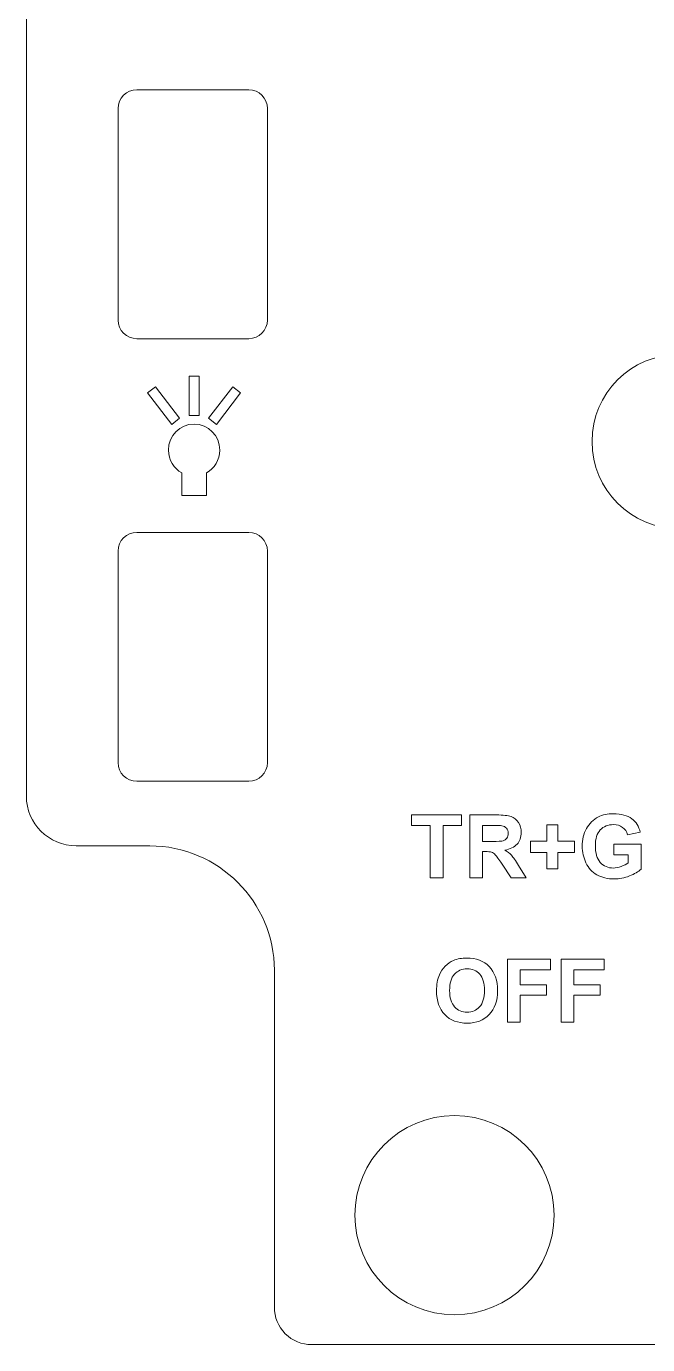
# Model space of a CAD drawing. Header units: millimetres. Extents: x -247 to 664, y -96 to 204.
# Drawn here: x -76.7 to -51.7, y 15.4 to 68.4 of the extents above; entities that cross this region are included whole.
import ezdxf

# ---------------------------------------------------------------- set-up
doc = ezdxf.new("R2010")
doc.units = ezdxf.units.MM
doc.header["$MEASUREMENT"] = 0
doc.layers.add('Layer 2', color=7, linetype='Continuous')

msp = doc.modelspace()

# ---------------------------------------------------------------- linework, layer by layer
at = {"layer": 'Layer 2', "color": 1, "lineweight": 9}
msp.add_lwpolyline([(-70.1125, 52.7683), (-69.7149, 52.7683), (-69.7149, 54.3587), (-70.1125, 54.3587), (-70.1125, 52.7683)], close=True, dxfattribs=at)
at = {"layer": 'Layer 2', "lineweight": 9}
for centre, major_axis, ratio in [((-50.4275, 51.7266), (3.5001, 0), 0.9999714), ((-59.4525, 20.6465), (4.0001, 0), 0.999975)]:
    msp.add_ellipse(centre, major_axis=major_axis, ratio=ratio, dxfattribs=at)
for points, knots in [([(-65.1901, 137.6715), (-65.1901, 137.6715), (56.3349, 137.6715), (56.3349, 137.6715), (56.3349, 137.6715), (56.733, 137.6713), (57.1146, 137.5129), (57.3959, 137.2313), (57.3959, 137.2313), (57.6773, 136.9496), (57.8351, 136.5696), (57.8349, 136.1715), (57.8349, 136.1715), (57.8349, 136.1715), (57.8349, 122.634), (57.8349, 122.634), (57.8349, 122.634), (57.8349, 119.884), (60.0849, 117.634), (62.8349, 117.634), (62.8349, 117.634), (62.8349, 117.634), (65.7974, 117.634), (65.7974, 117.634), (65.7974, 117.634), (66.8974, 117.634), (67.7974, 116.734), (67.7974, 115.634), (67.7974, 115.634), (67.7974, 115.634), (67.7974, 97.6355), (67.7974, 97.6355), (67.7974, 97.6355), (67.7974, 97.635), (67.7974, 97.6345), (67.7974, 97.634), (67.7974, 97.634), (67.7974, 97.634), (67.7974, 55.484), (67.7974, 55.484), (67.7974, 55.484), (67.7974, 55.484), (67.7974, 40.4855), (67.7974, 40.4855), (67.7974, 40.4855), (67.7974, 40.485), (67.7974, 40.4845), (67.7974, 40.484), (67.7974, 40.484), (67.7974, 40.484), (67.7974, 37.484), (67.7974, 37.484), (67.7974, 37.484), (67.7974, 36.384), (66.8974, 35.484), (65.7974, 35.484), (65.7974, 35.484), (65.7974, 35.484), (62.8349, 35.484), (62.8349, 35.484), (62.8349, 35.484), (60.0849, 35.484), (57.8349, 33.234), (57.8349, 30.484), (57.8349, 30.484), (57.8349, 30.484), (57.8349, 16.9465), (57.8349, 16.9465), (57.8349, 16.9465), (57.8346, 16.5485), (57.6763, 16.1668), (57.3946, 15.8855), (57.3946, 15.8855), (57.1129, 15.6042), (56.733, 15.4463), (56.3349, 15.4465), (56.3349, 15.4465), (56.3349, 15.4465), (-65.1901, 15.4465), (-65.1901, 15.4465), (-65.1901, 15.4465), (-65.5882, 15.4468), (-65.9699, 15.6052), (-66.2512, 15.8868), (-66.2512, 15.8868), (-66.5325, 16.1685), (-66.6904, 16.5485), (-66.6901, 16.9465), (-66.6901, 16.9465), (-66.6901, 16.9465), (-66.6901, 30.484), (-66.6901, 30.484), (-66.6901, 30.484), (-66.6901, 33.234), (-68.9401, 35.484), (-71.6901, 35.484), (-71.6901, 35.484), (-71.6901, 35.484), (-74.6526, 35.484), (-74.6526, 35.484), (-74.6526, 35.484), (-75.7526, 35.484), (-76.6526, 36.384), (-76.6526, 37.484), (-76.6526, 37.484), (-76.6526, 37.484), (-76.6526, 55.4817), (-76.6526, 55.4817), (-76.6526, 55.4817), (-76.6526, 55.4825), (-76.6526, 55.4832), (-76.6526, 55.484), (-76.6526, 55.484), (-76.6526, 55.484), (-76.6526, 97.634), (-76.6526, 97.634), (-76.6526, 97.634), (-76.6526, 97.634), (-76.6526, 115.634), (-76.6526, 115.634), (-76.6526, 115.634), (-76.6526, 116.734), (-75.7526, 117.634), (-74.6526, 117.634), (-74.6526, 117.634), (-74.6526, 117.634), (-71.6901, 117.634), (-71.6901, 117.634), (-71.6901, 117.634), (-68.9401, 117.634), (-66.6901, 119.884), (-66.6901, 122.634), (-66.6901, 122.634), (-66.6901, 122.634), (-66.6901, 136.1715), (-66.6901, 136.1715), (-66.6901, 136.1715), (-66.6899, 136.5696), (-66.5315, 136.9513), (-66.2498, 137.2326), (-66.2498, 137.2326), (-65.9682, 137.5139), (-65.5882, 137.6718), (-65.1901, 137.6715)], [0, 0, 0, 0, 0.027027, 0.027027, 0.027027, 0.027027, 0.0540541, 0.0540541, 0.0540541, 0.0540541, 0.0810811, 0.0810811, 0.0810811, 0.0810811, 0.1081081, 0.1081081, 0.1081081, 0.1081081, 0.1351351, 0.1351351, 0.1351351, 0.1351351, 0.1621622, 0.1621622, 0.1621622, 0.1621622, 0.1891892, 0.1891892, 0.1891892, 0.1891892, 0.2162162, 0.2162162, 0.2162162, 0.2162162, 0.2432432, 0.2432432, 0.2432432, 0.2432432, 0.2702703, 0.2702703, 0.2702703, 0.2702703, 0.2972973, 0.2972973, 0.2972973, 0.2972973, 0.3243243, 0.3243243, 0.3243243, 0.3243243, 0.3513514, 0.3513514, 0.3513514, 0.3513514, 0.3783784, 0.3783784, 0.3783784, 0.3783784, 0.4054054, 0.4054054, 0.4054054, 0.4054054, 0.4324324, 0.4324324, 0.4324324, 0.4324324, 0.4594595, 0.4594595, 0.4594595, 0.4594595, 0.4864865, 0.4864865, 0.4864865, 0.4864865, 0.5135135, 0.5135135, 0.5135135, 0.5135135, 0.5405405, 0.5405405, 0.5405405, 0.5405405, 0.5675676, 0.5675676, 0.5675676, 0.5675676, 0.5945946, 0.5945946, 0.5945946, 0.5945946, 0.6216216, 0.6216216, 0.6216216, 0.6216216, 0.6486486, 0.6486486, 0.6486486, 0.6486486, 0.6756757, 0.6756757, 0.6756757, 0.6756757, 0.7027027, 0.7027027, 0.7027027, 0.7027027, 0.7297297, 0.7297297, 0.7297297, 0.7297297, 0.7567568, 0.7567568, 0.7567568, 0.7567568, 0.7837838, 0.7837838, 0.7837838, 0.7837838, 0.8108108, 0.8108108, 0.8108108, 0.8108108, 0.8378378, 0.8378378, 0.8378378, 0.8378378, 0.8648649, 0.8648649, 0.8648649, 0.8648649, 0.8918919, 0.8918919, 0.8918919, 0.8918919, 0.9189189, 0.9189189, 0.9189189, 0.9189189, 0.9459459, 0.9459459, 0.9459459, 0.9459459, 1, 1, 1, 1]), ([(-72.9666, 65.1086), (-72.9666, 65.1086), (-72.9666, 56.6086), (-72.9666, 56.6086), (-72.9666, 56.6086), (-72.9666, 56.1961), (-72.6291, 55.8586), (-72.2166, 55.8586), (-72.2166, 55.8586), (-72.2166, 55.8586), (-67.7166, 55.8586), (-67.7166, 55.8586), (-67.7166, 55.8586), (-67.3041, 55.8586), (-66.9666, 56.1961), (-66.9666, 56.6086), (-66.9666, 56.6086), (-66.9666, 56.6086), (-66.9666, 65.1086), (-66.9666, 65.1086), (-66.9666, 65.1086), (-66.9666, 65.5211), (-67.3041, 65.8586), (-67.7166, 65.8586), (-67.7166, 65.8586), (-67.7166, 65.8586), (-72.2166, 65.8586), (-72.2166, 65.8586), (-72.2166, 65.8586), (-72.6291, 65.8586), (-72.9666, 65.5211), (-72.9666, 65.1086)], [0, 0, 0, 0, 0.1111111, 0.1111111, 0.1111111, 0.1111111, 0.2222222, 0.2222222, 0.2222222, 0.2222222, 0.3333333, 0.3333333, 0.3333333, 0.3333333, 0.4444444, 0.4444444, 0.4444444, 0.4444444, 0.5555556, 0.5555556, 0.5555556, 0.5555556, 0.6666667, 0.6666667, 0.6666667, 0.6666667, 0.7777778, 0.7777778, 0.7777778, 0.7777778, 1, 1, 1, 1]), ([(-72.9666, 38.8286), (-72.9666, 38.8286), (-72.9666, 47.3286), (-72.9666, 47.3286), (-72.9666, 47.3286), (-72.9666, 47.7411), (-72.6291, 48.0786), (-72.2166, 48.0786), (-72.2166, 48.0786), (-72.2166, 48.0786), (-67.7166, 48.0786), (-67.7166, 48.0786), (-67.7166, 48.0786), (-67.3041, 48.0786), (-66.9666, 47.7411), (-66.9666, 47.3286), (-66.9666, 47.3286), (-66.9666, 47.3286), (-66.9666, 38.8286), (-66.9666, 38.8286), (-66.9666, 38.8286), (-66.9666, 38.4161), (-67.3041, 38.0786), (-67.7166, 38.0786), (-67.7166, 38.0786), (-67.7166, 38.0786), (-72.2166, 38.0786), (-72.2166, 38.0786), (-72.2166, 38.0786), (-72.6291, 38.0786), (-72.9666, 38.4161), (-72.9666, 38.8286)], [0, 0, 0, 0, 0.1111111, 0.1111111, 0.1111111, 0.1111111, 0.2222222, 0.2222222, 0.2222222, 0.2222222, 0.3333333, 0.3333333, 0.3333333, 0.3333333, 0.4444444, 0.4444444, 0.4444444, 0.4444444, 0.5555556, 0.5555556, 0.5555556, 0.5555556, 0.6666667, 0.6666667, 0.6666667, 0.6666667, 0.7777778, 0.7777778, 0.7777778, 0.7777778, 1, 1, 1, 1])]:
    msp.add_open_spline(points, degree=3, knots=knots, dxfattribs=at)
at = {"layer": 'Layer 2', "color": 1, "lineweight": 9}
for points, knots in [([(-71.465, 53.9208), (-71.465, 53.9208), (-71.7803, 53.6785), (-71.7803, 53.6785), (-71.7803, 53.6785), (-71.7803, 53.6785), (-70.8109, 52.4175), (-70.8109, 52.4175), (-70.8109, 52.4175), (-70.8109, 52.4175), (-70.4957, 52.6598), (-70.4957, 52.6598), (-70.4957, 52.6598), (-70.4957, 52.6598), (-71.465, 53.9208), (-71.465, 53.9208)], [0, 0, 0, 0, 0.2, 0.2, 0.2, 0.2, 0.4, 0.4, 0.4, 0.4, 0.6, 0.6, 0.6, 0.6, 1, 1, 1, 1]), ([(-68.3624, 53.9208), (-68.3624, 53.9208), (-68.0471, 53.6785), (-68.0471, 53.6785), (-68.0471, 53.6785), (-68.0471, 53.6785), (-69.0165, 52.4175), (-69.0165, 52.4175), (-69.0165, 52.4175), (-69.0165, 52.4175), (-69.3317, 52.6598), (-69.3317, 52.6598), (-69.3317, 52.6598), (-69.3317, 52.6598), (-68.3624, 53.9208), (-68.3624, 53.9208)], [0, 0, 0, 0, 0.2, 0.2, 0.2, 0.2, 0.4, 0.4, 0.4, 0.4, 0.6, 0.6, 0.6, 0.6, 1, 1, 1, 1]), ([(-69.9137, 52.4298), (-69.3447, 52.4298), (-68.8835, 51.9619), (-68.8835, 51.3846), (-68.8835, 51.3846), (-68.8835, 50.9884), (-69.1007, 50.6437), (-69.421, 50.4664), (-69.421, 50.4664), (-69.421, 50.4664), (-69.421, 49.563), (-69.421, 49.563), (-69.421, 49.563), (-69.421, 49.563), (-70.4065, 49.563), (-70.4065, 49.563), (-70.4065, 49.563), (-70.4065, 49.563), (-70.4065, 50.4665), (-70.4065, 50.4665), (-70.4065, 50.4665), (-70.7267, 50.6438), (-70.9439, 50.9884), (-70.9439, 51.3846), (-70.9439, 51.3846), (-70.9439, 51.9619), (-70.4827, 52.4298), (-69.9137, 52.4298)], [0, 0, 0, 0, 0.125, 0.125, 0.125, 0.125, 0.25, 0.25, 0.25, 0.25, 0.375, 0.375, 0.375, 0.375, 0.5, 0.5, 0.5, 0.5, 0.625, 0.625, 0.625, 0.625, 0.75, 0.75, 0.75, 0.75, 1, 1, 1, 1])]:
    msp.add_open_spline(points, degree=3, knots=knots, dxfattribs=at)
at = {"layer": 'Layer 2', "color": 240, "lineweight": 9}
for points, knots in [([(-60.426, 34.2013), (-60.426, 34.2013), (-60.426, 36.3003), (-60.426, 36.3003), (-60.426, 36.3003), (-60.426, 36.3003), (-61.1739, 36.3003), (-61.1739, 36.3003), (-61.1739, 36.3003), (-61.1739, 36.3003), (-61.1739, 36.7271), (-61.1739, 36.7271), (-61.1739, 36.7271), (-61.1739, 36.7271), (-59.1702, 36.7271), (-59.1702, 36.7271), (-59.1702, 36.7271), (-59.1702, 36.7271), (-59.1702, 36.3003), (-59.1702, 36.3003), (-59.1702, 36.3003), (-59.1702, 36.3003), (-59.9145, 36.3003), (-59.9145, 36.3003), (-59.9145, 36.3003), (-59.9145, 36.3003), (-59.9145, 34.2013), (-59.9145, 34.2013), (-59.9145, 34.2013), (-59.9145, 34.2013), (-60.426, 34.2013), (-60.426, 34.2013)], [0, 0, 0, 0, 0.1111111, 0.1111111, 0.1111111, 0.1111111, 0.2222222, 0.2222222, 0.2222222, 0.2222222, 0.3333333, 0.3333333, 0.3333333, 0.3333333, 0.4444444, 0.4444444, 0.4444444, 0.4444444, 0.5555556, 0.5555556, 0.5555556, 0.5555556, 0.6666667, 0.6666667, 0.6666667, 0.6666667, 0.7777778, 0.7777778, 0.7777778, 0.7777778, 1, 1, 1, 1]), ([(-58.8392, 34.2013), (-58.8392, 34.2013), (-58.8392, 36.7271), (-58.8392, 36.7271), (-58.8392, 36.7271), (-58.8392, 36.7271), (-57.765, 36.7271), (-57.765, 36.7271), (-57.765, 36.7271), (-57.4951, 36.7271), (-57.2987, 36.7042), (-57.1765, 36.6589), (-57.1765, 36.6589), (-57.0536, 36.6137), (-56.956, 36.5331), (-56.8825, 36.4173), (-56.8825, 36.4173), (-56.809, 36.3009), (-56.7719, 36.1686), (-56.7719, 36.0192), (-56.7719, 36.0192), (-56.7719, 35.8293), (-56.8272, 35.6729), (-56.9383, 35.5495), (-56.9383, 35.5495), (-57.0495, 35.426), (-57.2153, 35.3484), (-57.4363, 35.3161), (-57.4363, 35.3161), (-57.3264, 35.252), (-57.2358, 35.1814), (-57.1647, 35.1044), (-57.1647, 35.1044), (-57.093, 35.0274), (-56.9965, 34.8904), (-56.8754, 34.694), (-56.8754, 34.694), (-56.8754, 34.694), (-56.5673, 34.2013), (-56.5673, 34.2013), (-56.5673, 34.2013), (-56.5673, 34.2013), (-57.177, 34.2013), (-57.177, 34.2013), (-57.177, 34.2013), (-57.177, 34.2013), (-57.5427, 34.7528), (-57.5427, 34.7528), (-57.5427, 34.7528), (-57.6739, 34.9486), (-57.7638, 35.0721), (-57.8126, 35.1232), (-57.8126, 35.1232), (-57.8608, 35.1738), (-57.912, 35.209), (-57.9661, 35.2279), (-57.9661, 35.2279), (-58.0208, 35.2467), (-58.1066, 35.2561), (-58.2242, 35.2561), (-58.2242, 35.2561), (-58.2242, 35.2561), (-58.3277, 35.2561), (-58.3277, 35.2561), (-58.3277, 35.2561), (-58.3277, 35.2561), (-58.3277, 34.2013), (-58.3277, 34.2013), (-58.3277, 34.2013), (-58.3277, 34.2013), (-58.8392, 34.2013), (-58.8392, 34.2013)], [0, 0, 0, 0, 0.0526316, 0.0526316, 0.0526316, 0.0526316, 0.1052632, 0.1052632, 0.1052632, 0.1052632, 0.1578947, 0.1578947, 0.1578947, 0.1578947, 0.2105263, 0.2105263, 0.2105263, 0.2105263, 0.2631579, 0.2631579, 0.2631579, 0.2631579, 0.3157895, 0.3157895, 0.3157895, 0.3157895, 0.3684211, 0.3684211, 0.3684211, 0.3684211, 0.4210526, 0.4210526, 0.4210526, 0.4210526, 0.4736842, 0.4736842, 0.4736842, 0.4736842, 0.5263158, 0.5263158, 0.5263158, 0.5263158, 0.5789474, 0.5789474, 0.5789474, 0.5789474, 0.6315789, 0.6315789, 0.6315789, 0.6315789, 0.6842105, 0.6842105, 0.6842105, 0.6842105, 0.7368421, 0.7368421, 0.7368421, 0.7368421, 0.7894737, 0.7894737, 0.7894737, 0.7894737, 0.8421053, 0.8421053, 0.8421053, 0.8421053, 0.8947368, 0.8947368, 0.8947368, 0.8947368, 1, 1, 1, 1]), ([(-53.0567, 35.1291), (-53.0567, 35.1291), (-53.0567, 35.5559), (-53.0567, 35.5559), (-53.0567, 35.5559), (-53.0567, 35.5559), (-51.9595, 35.5559), (-51.9595, 35.5559), (-51.9595, 35.5559), (-51.9595, 35.5559), (-51.9595, 34.5482), (-51.9595, 34.5482), (-51.9595, 34.5482), (-52.066, 34.4441), (-52.2206, 34.353), (-52.4234, 34.2736), (-52.4234, 34.2736), (-52.6257, 34.1948), (-52.8309, 34.1554), (-53.039, 34.1554), (-53.039, 34.1554), (-53.303, 34.1554), (-53.5329, 34.2107), (-53.7293, 34.3218), (-53.7293, 34.3218), (-53.9251, 34.433), (-54.0726, 34.5923), (-54.1714, 34.7987), (-54.1714, 34.7987), (-54.2702, 35.005), (-54.3196, 35.2302), (-54.3196, 35.473), (-54.3196, 35.473), (-54.3196, 35.7364), (-54.2643, 35.9704), (-54.1544, 36.1756), (-54.1544, 36.1756), (-54.0438, 36.3802), (-53.8827, 36.5378), (-53.6705, 36.6472), (-53.6705, 36.6472), (-53.5082, 36.7312), (-53.3071, 36.773), (-53.0661, 36.773), (-53.0661, 36.773), (-52.7527, 36.773), (-52.5075, 36.7071), (-52.3311, 36.5754), (-52.3311, 36.5754), (-52.1553, 36.4432), (-52.0419, 36.2615), (-51.9913, 36.0286), (-51.9913, 36.0286), (-51.9913, 36.0286), (-52.4993, 35.9334), (-52.4993, 35.9334), (-52.4993, 35.9334), (-52.5346, 36.0575), (-52.6016, 36.1556), (-52.6998, 36.228), (-52.6998, 36.228), (-52.7974, 36.2997), (-52.9197, 36.3356), (-53.0666, 36.3356), (-53.0666, 36.3356), (-53.2889, 36.3356), (-53.4659, 36.265), (-53.597, 36.1233), (-53.597, 36.1233), (-53.7281, 35.9816), (-53.7939, 35.7717), (-53.7939, 35.4936), (-53.7939, 35.4936), (-53.7939, 35.1932), (-53.7275, 34.968), (-53.5946, 34.8181), (-53.5946, 34.8181), (-53.4612, 34.6681), (-53.2871, 34.5929), (-53.0714, 34.5929), (-53.0714, 34.5929), (-52.9649, 34.5929), (-52.8579, 34.614), (-52.7509, 34.6558), (-52.7509, 34.6558), (-52.6433, 34.6975), (-52.5516, 34.7487), (-52.4746, 34.8087), (-52.4746, 34.8087), (-52.4746, 34.8087), (-52.4746, 35.1291), (-52.4746, 35.1291), (-52.4746, 35.1291), (-52.4746, 35.1291), (-53.0567, 35.1291), (-53.0567, 35.1291)], [0, 0, 0, 0, 0.04, 0.04, 0.04, 0.04, 0.08, 0.08, 0.08, 0.08, 0.12, 0.12, 0.12, 0.12, 0.16, 0.16, 0.16, 0.16, 0.2, 0.2, 0.2, 0.2, 0.24, 0.24, 0.24, 0.24, 0.28, 0.28, 0.28, 0.28, 0.32, 0.32, 0.32, 0.32, 0.36, 0.36, 0.36, 0.36, 0.4, 0.4, 0.4, 0.4, 0.44, 0.44, 0.44, 0.44, 0.48, 0.48, 0.48, 0.48, 0.52, 0.52, 0.52, 0.52, 0.56, 0.56, 0.56, 0.56, 0.6, 0.6, 0.6, 0.6, 0.64, 0.64, 0.64, 0.64, 0.68, 0.68, 0.68, 0.68, 0.72, 0.72, 0.72, 0.72, 0.76, 0.76, 0.76, 0.76, 0.8, 0.8, 0.8, 0.8, 0.84, 0.84, 0.84, 0.84, 0.88, 0.88, 0.88, 0.88, 0.92, 0.92, 0.92, 0.92, 1, 1, 1, 1]), ([(-58.3277, 35.6582), (-58.3277, 35.6582), (-57.9502, 35.6582), (-57.9502, 35.6582), (-57.9502, 35.6582), (-57.7056, 35.6582), (-57.5533, 35.6688), (-57.4922, 35.6894), (-57.4922, 35.6894), (-57.4316, 35.71), (-57.3834, 35.7458), (-57.3493, 35.7964), (-57.3493, 35.7964), (-57.3146, 35.847), (-57.2976, 35.9105), (-57.2976, 35.9863), (-57.2976, 35.9863), (-57.2976, 36.0716), (-57.3205, 36.1398), (-57.3658, 36.1927), (-57.3658, 36.1927), (-57.411, 36.245), (-57.4751, 36.2779), (-57.5574, 36.2915), (-57.5574, 36.2915), (-57.5992, 36.2973), (-57.7232, 36.3003), (-57.9296, 36.3003), (-57.9296, 36.3003), (-57.9296, 36.3003), (-58.3277, 36.3003), (-58.3277, 36.3003), (-58.3277, 36.3003), (-58.3277, 36.3003), (-58.3277, 35.6582), (-58.3277, 35.6582)], [0, 0, 0, 0, 0.1, 0.1, 0.1, 0.1, 0.2, 0.2, 0.2, 0.2, 0.3, 0.3, 0.3, 0.3, 0.4, 0.4, 0.4, 0.4, 0.5, 0.5, 0.5, 0.5, 0.6, 0.6, 0.6, 0.6, 0.7, 0.7, 0.7, 0.7, 0.8, 0.8, 0.8, 0.8, 1, 1, 1, 1]), ([(-55.7413, 34.5647), (-55.7413, 34.5647), (-55.7413, 35.2208), (-55.7413, 35.2208), (-55.7413, 35.2208), (-55.7413, 35.2208), (-56.4045, 35.2208), (-56.4045, 35.2208), (-56.4045, 35.2208), (-56.4045, 35.2208), (-56.4045, 35.6724), (-56.4045, 35.6724), (-56.4045, 35.6724), (-56.4045, 35.6724), (-55.7413, 35.6724), (-55.7413, 35.6724), (-55.7413, 35.6724), (-55.7413, 35.6724), (-55.7413, 36.3285), (-55.7413, 36.3285), (-55.7413, 36.3285), (-55.7413, 36.3285), (-55.3003, 36.3285), (-55.3003, 36.3285), (-55.3003, 36.3285), (-55.3003, 36.3285), (-55.3003, 35.6724), (-55.3003, 35.6724), (-55.3003, 35.6724), (-55.3003, 35.6724), (-54.6371, 35.6724), (-54.6371, 35.6724), (-54.6371, 35.6724), (-54.6371, 35.6724), (-54.6371, 35.2208), (-54.6371, 35.2208), (-54.6371, 35.2208), (-54.6371, 35.2208), (-55.3003, 35.2208), (-55.3003, 35.2208), (-55.3003, 35.2208), (-55.3003, 35.2208), (-55.3003, 34.5647), (-55.3003, 34.5647), (-55.3003, 34.5647), (-55.3003, 34.5647), (-55.7413, 34.5647), (-55.7413, 34.5647)], [0, 0, 0, 0, 0.0769231, 0.0769231, 0.0769231, 0.0769231, 0.1538462, 0.1538462, 0.1538462, 0.1538462, 0.2307692, 0.2307692, 0.2307692, 0.2307692, 0.3076923, 0.3076923, 0.3076923, 0.3076923, 0.3846154, 0.3846154, 0.3846154, 0.3846154, 0.4615385, 0.4615385, 0.4615385, 0.4615385, 0.5384615, 0.5384615, 0.5384615, 0.5384615, 0.6153846, 0.6153846, 0.6153846, 0.6153846, 0.6923077, 0.6923077, 0.6923077, 0.6923077, 0.7692308, 0.7692308, 0.7692308, 0.7692308, 0.8461538, 0.8461538, 0.8461538, 0.8461538, 1, 1, 1, 1]), ([(-60.1751, 29.6545), (-60.1751, 29.9121), (-60.1363, 30.1284), (-60.0593, 30.3036), (-60.0593, 30.3036), (-60.0023, 30.4324), (-59.9235, 30.5482), (-59.8241, 30.6505), (-59.8241, 30.6505), (-59.7247, 30.7528), (-59.616, 30.8287), (-59.4978, 30.8786), (-59.4978, 30.8786), (-59.3402, 30.9451), (-59.1585, 30.9786), (-58.9528, 30.9786), (-58.9528, 30.9786), (-58.58, 30.9786), (-58.2825, 30.8628), (-58.0585, 30.6317), (-58.0585, 30.6317), (-57.8351, 30.4001), (-57.7234, 30.0784), (-57.7234, 29.6663), (-57.7234, 29.6663), (-57.7234, 29.2577), (-57.8345, 28.9378), (-58.0561, 28.7073), (-58.0561, 28.7073), (-58.2778, 28.4763), (-58.5747, 28.361), (-58.9457, 28.361), (-58.9457, 28.361), (-59.3214, 28.361), (-59.6207, 28.4757), (-59.8423, 28.7056), (-59.8423, 28.7056), (-60.064, 28.9349), (-60.1751, 29.2512), (-60.1751, 29.6545)], [0, 0, 0, 0, 0.0909091, 0.0909091, 0.0909091, 0.0909091, 0.1818182, 0.1818182, 0.1818182, 0.1818182, 0.2727273, 0.2727273, 0.2727273, 0.2727273, 0.3636364, 0.3636364, 0.3636364, 0.3636364, 0.4545455, 0.4545455, 0.4545455, 0.4545455, 0.5454545, 0.5454545, 0.5454545, 0.5454545, 0.6363636, 0.6363636, 0.6363636, 0.6363636, 0.7272727, 0.7272727, 0.7272727, 0.7272727, 0.8181818, 0.8181818, 0.8181818, 0.8181818, 1, 1, 1, 1]), ([(-57.3253, 28.4069), (-57.3253, 28.4069), (-57.3253, 30.9327), (-57.3253, 30.9327), (-57.3253, 30.9327), (-57.3253, 30.9327), (-55.5896, 30.9327), (-55.5896, 30.9327), (-55.5896, 30.9327), (-55.5896, 30.9327), (-55.5896, 30.5059), (-55.5896, 30.5059), (-55.5896, 30.5059), (-55.5896, 30.5059), (-56.8138, 30.5059), (-56.8138, 30.5059), (-56.8138, 30.5059), (-56.8138, 30.5059), (-56.8138, 29.9062), (-56.8138, 29.9062), (-56.8138, 29.9062), (-56.8138, 29.9062), (-55.7555, 29.9062), (-55.7555, 29.9062), (-55.7555, 29.9062), (-55.7555, 29.9062), (-55.7555, 29.4793), (-55.7555, 29.4793), (-55.7555, 29.4793), (-55.7555, 29.4793), (-56.8138, 29.4793), (-56.8138, 29.4793), (-56.8138, 29.4793), (-56.8138, 29.4793), (-56.8138, 28.4069), (-56.8138, 28.4069), (-56.8138, 28.4069), (-56.8138, 28.4069), (-57.3253, 28.4069), (-57.3253, 28.4069)], [0, 0, 0, 0, 0.0909091, 0.0909091, 0.0909091, 0.0909091, 0.1818182, 0.1818182, 0.1818182, 0.1818182, 0.2727273, 0.2727273, 0.2727273, 0.2727273, 0.3636364, 0.3636364, 0.3636364, 0.3636364, 0.4545455, 0.4545455, 0.4545455, 0.4545455, 0.5454545, 0.5454545, 0.5454545, 0.5454545, 0.6363636, 0.6363636, 0.6363636, 0.6363636, 0.7272727, 0.7272727, 0.7272727, 0.7272727, 0.8181818, 0.8181818, 0.8181818, 0.8181818, 1, 1, 1, 1]), ([(-55.1705, 28.4069), (-55.1705, 28.4069), (-55.1705, 30.9327), (-55.1705, 30.9327), (-55.1705, 30.9327), (-55.1705, 30.9327), (-53.4348, 30.9327), (-53.4348, 30.9327), (-53.4348, 30.9327), (-53.4348, 30.9327), (-53.4348, 30.5059), (-53.4348, 30.5059), (-53.4348, 30.5059), (-53.4348, 30.5059), (-54.659, 30.5059), (-54.659, 30.5059), (-54.659, 30.5059), (-54.659, 30.5059), (-54.659, 29.9062), (-54.659, 29.9062), (-54.659, 29.9062), (-54.659, 29.9062), (-53.6007, 29.9062), (-53.6007, 29.9062), (-53.6007, 29.9062), (-53.6007, 29.9062), (-53.6007, 29.4793), (-53.6007, 29.4793), (-53.6007, 29.4793), (-53.6007, 29.4793), (-54.659, 29.4793), (-54.659, 29.4793), (-54.659, 29.4793), (-54.659, 29.4793), (-54.659, 28.4069), (-54.659, 28.4069), (-54.659, 28.4069), (-54.659, 28.4069), (-55.1705, 28.4069), (-55.1705, 28.4069)], [0, 0, 0, 0, 0.0909091, 0.0909091, 0.0909091, 0.0909091, 0.1818182, 0.1818182, 0.1818182, 0.1818182, 0.2727273, 0.2727273, 0.2727273, 0.2727273, 0.3636364, 0.3636364, 0.3636364, 0.3636364, 0.4545455, 0.4545455, 0.4545455, 0.4545455, 0.5454545, 0.5454545, 0.5454545, 0.5454545, 0.6363636, 0.6363636, 0.6363636, 0.6363636, 0.7272727, 0.7272727, 0.7272727, 0.7272727, 0.8181818, 0.8181818, 0.8181818, 0.8181818, 1, 1, 1, 1]), ([(-59.6495, 29.6716), (-59.6495, 29.3852), (-59.583, 29.1683), (-59.4508, 29.0201), (-59.4508, 29.0201), (-59.3185, 28.8726), (-59.1503, 28.7985), (-58.9469, 28.7985), (-58.9469, 28.7985), (-58.7429, 28.7985), (-58.5759, 28.872), (-58.4448, 29.0184), (-58.4448, 29.0184), (-58.3142, 29.1654), (-58.249, 29.3852), (-58.249, 29.6786), (-58.249, 29.6786), (-58.249, 29.9685), (-58.3125, 30.1849), (-58.4401, 30.3271), (-58.4401, 30.3271), (-58.5671, 30.47), (-58.7358, 30.5412), (-58.9469, 30.5412), (-58.9469, 30.5412), (-59.1574, 30.5412), (-59.3273, 30.4688), (-59.456, 30.3248), (-59.456, 30.3248), (-59.5848, 30.1802), (-59.6495, 29.9626), (-59.6495, 29.6716)], [0, 0, 0, 0, 0.1111111, 0.1111111, 0.1111111, 0.1111111, 0.2222222, 0.2222222, 0.2222222, 0.2222222, 0.3333333, 0.3333333, 0.3333333, 0.3333333, 0.4444444, 0.4444444, 0.4444444, 0.4444444, 0.5555556, 0.5555556, 0.5555556, 0.5555556, 0.6666667, 0.6666667, 0.6666667, 0.6666667, 0.7777778, 0.7777778, 0.7777778, 0.7777778, 1, 1, 1, 1])]:
    msp.add_open_spline(points, degree=3, knots=knots, dxfattribs=at)

doc.saveas('drawing.dxf')
